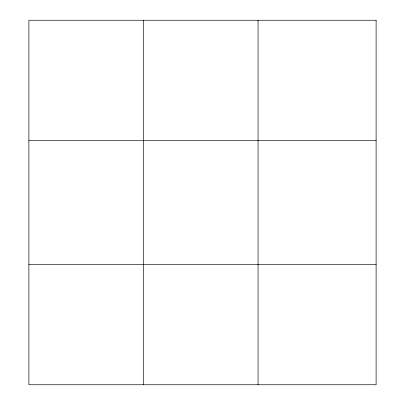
<?xml version="1.0" encoding="UTF-8"?>
<svg xmlns="http://www.w3.org/2000/svg" width="405" height="405" viewBox="0 0 405 405"><rect width="100%" height="100%" fill="white"/><g stroke="black" fill="none" stroke-linecap="round" stroke-linejoin="round"><path stroke-width="0.61" d="M143.471 384.75L143.471 20.25M258.056 384.75L258.056 20.25M28.892 140.535L376.108 140.535M28.892 264.465L376.108 264.465M376.108 20.25L376.108 384.75L28.892 384.75L28.892 20.25L376.108 20.25"/></g></svg>
